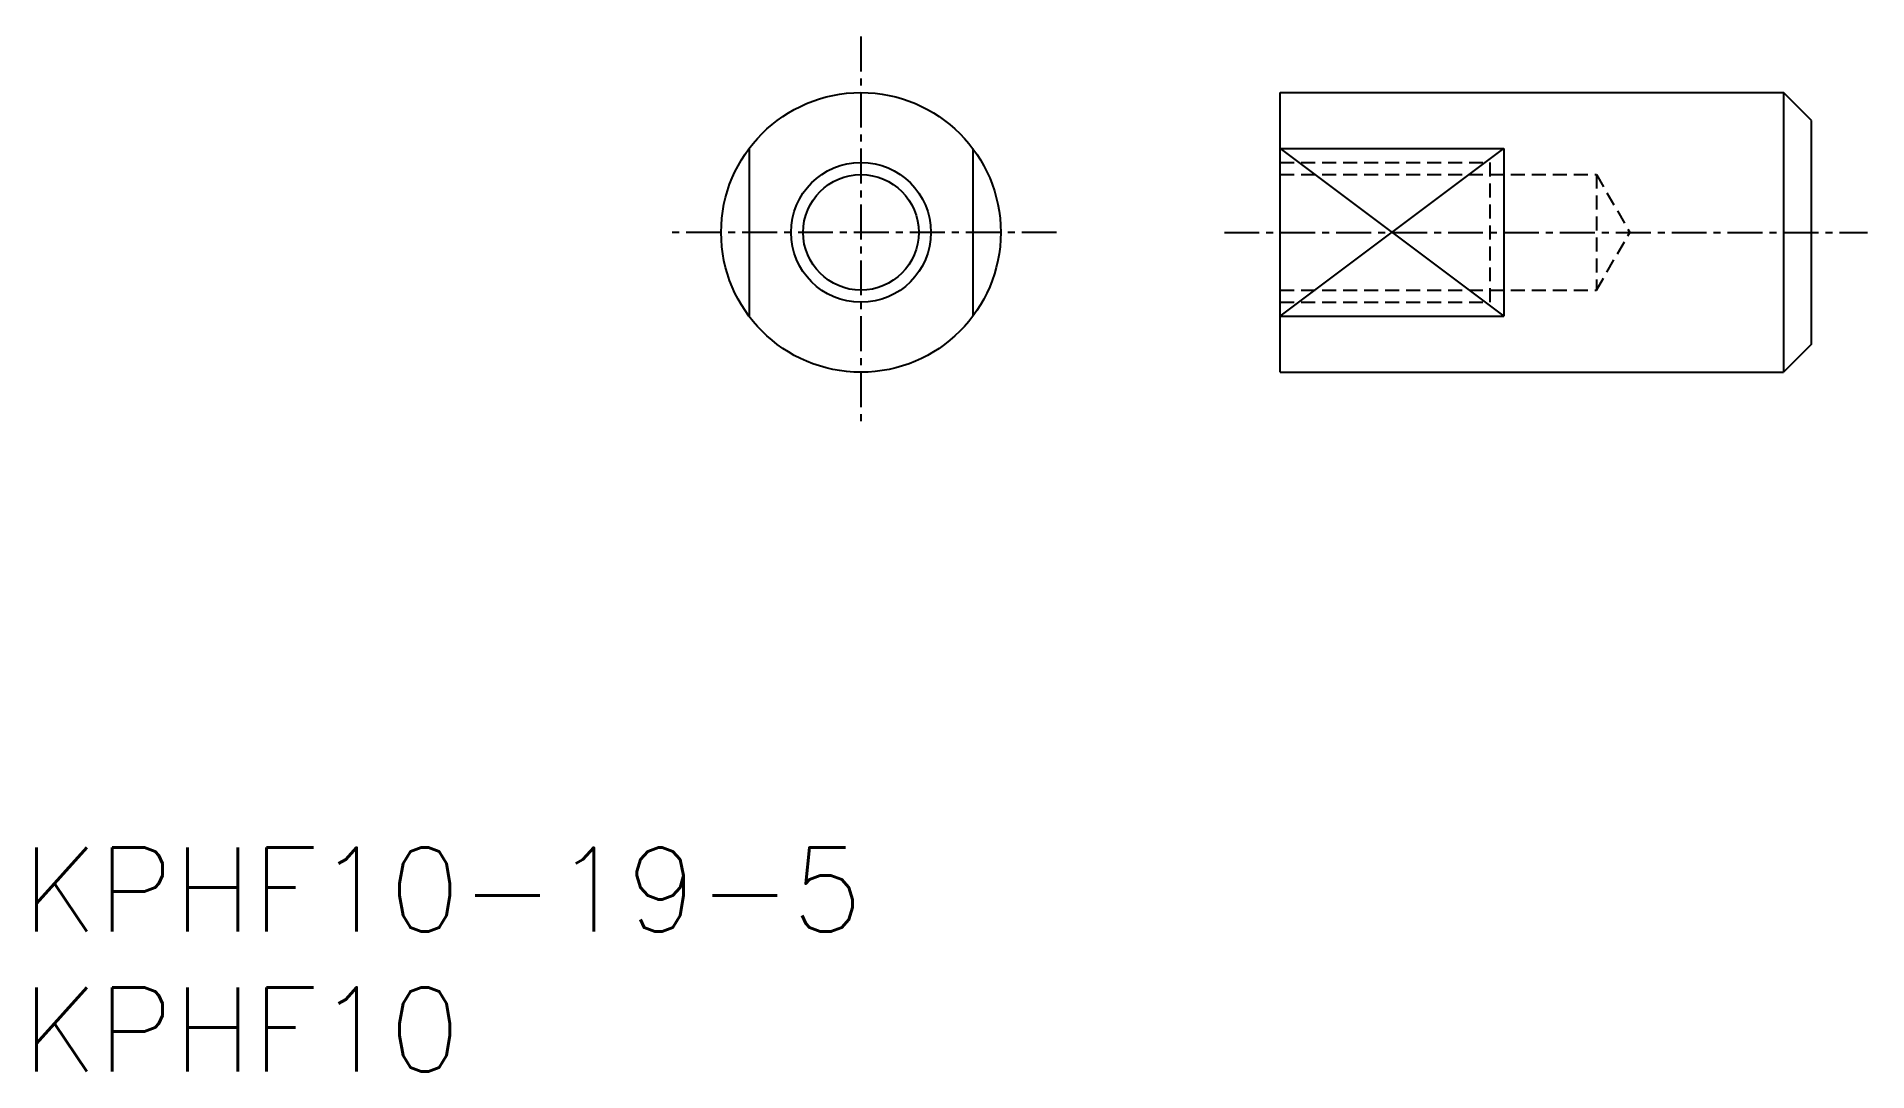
# Model space of a CAD drawing. Extents: x 0.5 to 66, y 0 to 37.
import ezdxf

# ---------------------------------------------------------------- set-up
doc = ezdxf.new("R2010")
doc.units = 0
doc.linetypes.add('CENTER', pattern=[2, 1.25, -0.25, 0.25, -0.25])
doc.linetypes.add('DASHED', pattern=[0.75, 0.5, -0.25])
doc.layers.get('0').update_dxf_attribs({"linetype": 'CONTINUOUS'})
doc.layers.add('CENTER', color=1, linetype='CENTER')
doc.styles.get("Standard").update_dxf_attribs({"font": 'txt.shx'})

# ---------------------------------------------------------------- blocks, each defined once
blk = doc.blocks.new('*U7')
at = {"color": 7, "linetype": 'CONTINUOUS'}
blk.add_text('KPHF10', height=3, dxfattribs=at).set_placement((0, 0))
blk = doc.blocks.new('*U8')
at = {"color": 7, "linetype": 'CONTINUOUS'}
blk.add_text('KPHF10-19-5', height=3, dxfattribs=at).set_placement((0, 5))

msp = doc.modelspace()

# ---------------------------------------------------------------- linework, layer by layer
at = {"color": 7, "linetype": 'CONTINUOUS'}
for p, q in [((45, 25), (45, 35)), ((45, 35), (63, 35)), ((64, 34), (63, 35)), ((63, 35), (63, 25)), ((64, 26), (64, 34)), ((26, 33), (26, 27)), ((34, 33), (34, 27)), ((45, 33), (53, 33)), ((45, 33), (53, 27)), ((45, 27), (53, 33)), ((53, 33), (53, 27)), ((45, 27), (53, 27)), ((64, 26), (63, 25)), ((45, 25), (63, 25))]:
    msp.add_line(p, q, dxfattribs=at)
at = {"color": 3, "linetype": 'DASHED'}
for p, q in [((45, 32.5), (52.5, 32.5)), ((52.5, 32.5), (52.5, 27.5)), ((45, 32.067), (56.307, 32.067)), ((56.307, 32.067), (57.5, 30)), ((56.307, 32.067), (56.307, 27.933)), ((56.307, 27.933), (57.5, 30)), ((45, 27.933), (56.307, 27.933)), ((45, 27.5), (52.5, 27.5))]:
    msp.add_line(p, q, dxfattribs=at)
at = {"color": 7, "linetype": 'CONTINUOUS'}
for radius in [5, 2.067]:
    msp.add_circle((30, 30), radius, dxfattribs=at)
at = {"color": 3, "linetype": 'CONTINUOUS'}
msp.add_circle((30, 30), 2.5, dxfattribs=at)
at = {"layer": 'CENTER', "color": 1, "linetype": 'CENTER'}
for p, q in [((30, 37), (30, 23)), ((37, 30), (23, 30)), ((43, 30), (66, 30))]:
    msp.add_line(p, q, dxfattribs=at)

# ---------------------------------------------------------------- block references
at = {"color": 7, "linetype": 'CONTINUOUS'}
for name in ['*U8', '*U7']:
    msp.add_blockref(name, (0, 0), dxfattribs=at)

doc.saveas('drawing.dxf')
